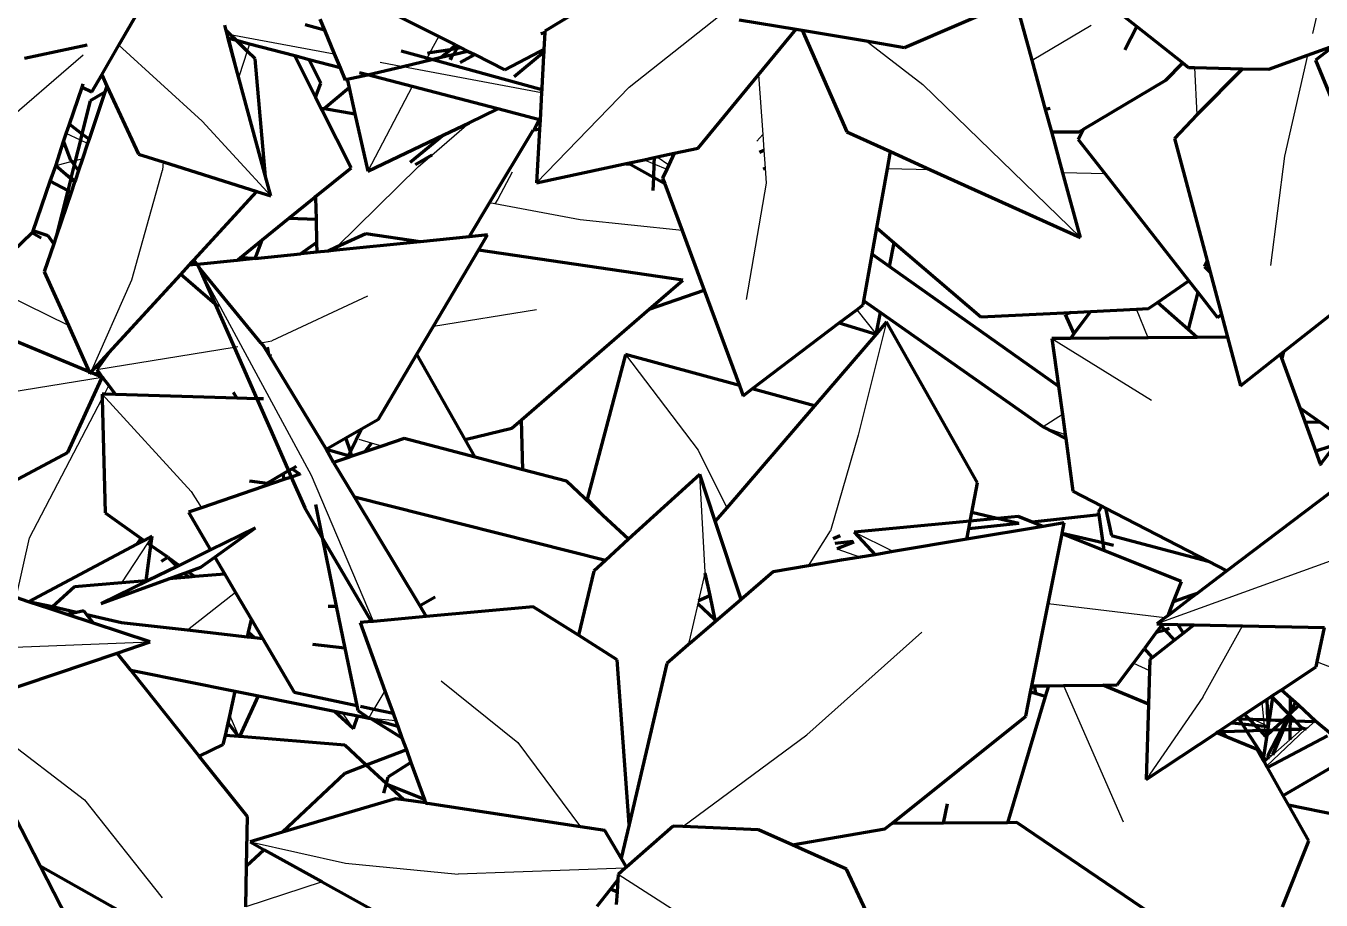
# Model space of a CAD drawing. Header units: millimetres. Extents: x 4307 to 31003, y 2809 to 20009.
# Drawn here: x 7451.7 to 7540.7, y 7941.1 to 8001.1 of the extents above; entities that cross this region are included whole.
import ezdxf

# ---------------------------------------------------------------- set-up
doc = ezdxf.new("R2010")
doc.units = ezdxf.units.MM
doc.layers.add('ProfileEdges', color=7, linetype='Continuous')

msp = doc.modelspace()

# ---------------------------------------------------------------- linework, layer by layer
for p, q in [((7493.166, 7996.919), (7501.085, 8003.183)), ((7540.723, 8003.216), (7540.124, 8000.612)), ((7520.862, 7998.768), (7524.921, 8001.179)), ((7465.547, 8000.589), (7465.76, 8000.549)), ((7466.042, 7999.02), (7465.73, 8000.243)), ((7465.76, 8000.549), (7472.917, 7999.218)), ((7467.1, 7999.884), (7466.941, 7999.406)), ((7479.474, 7999.27), (7480.093, 8000.398)), ((7509.455, 8000.095), (7513.359, 7997.117)), ((7448.616, 7993.082), (7455.666, 7999.144)), ((7463.844, 7994.582), (7458.119, 7999.806)), ((7465.978, 7998.991), (7466.042, 7999.02)), ((7466.376, 7997.712), (7466.042, 7999.02)), ((7466.941, 7999.406), (7466.376, 7997.712)), ((7479.432, 7999.194), (7479.282, 7998.907)), ((7479.432, 7999.194), (7479.474, 7999.27)), ((7539.779, 7999.111), (7538.186, 7992.189)), ((7476.06, 7998.633), (7477.622, 7998.342)), ((7477.622, 7998.342), (7487.156, 7996.569)), ((7532.002, 7998.273), (7532.18, 7995.029)), ((7466.376, 7997.712), (7466.347, 7997.623)), ((7502.064, 7997.767), (7502.349, 7993.676)), ((7478.264, 7996.964), (7475.22, 7991.152)), ((7493.166, 7996.919), (7486.813, 7990.354)), ((7513.359, 7997.117), (7524.18, 7986.603)), ((7463.844, 7994.582), (7468.548, 7989.461)), ((7455.472, 7993.283), (7454.505, 7993.743)), ((7479.613, 7992.255), (7482.172, 7994.481)), ((7501.951, 7993.225), (7502.349, 7993.676)), ((7502.349, 7993.676), (7502.424, 7992.601)), ((7455.968, 7993.046), (7455.472, 7993.283)), ((7455.117, 7991.869), (7454.887, 7991.81)), ((7455.614, 7991.996), (7455.117, 7991.869)), ((7478.712, 7991.471), (7479.613, 7992.255)), ((7494.204, 7991.941), (7494.88, 7991.663)), ((7495.1, 7992.133), (7495.888, 7991.586)), ((7502.424, 7992.601), (7502.51, 7991.363)), ((7538.186, 7992.189), (7537.229, 7984.672)), ((7454.887, 7991.81), (7453.781, 7991.525)), ((7453.781, 7991.525), (7454.843, 7990.775)), ((7459.012, 7983.704), (7461.113, 7991.234)), ((7461.169, 7991.786), (7461.113, 7991.234)), ((7473.072, 7985.931), (7478.712, 7991.471)), ((7485.126, 7991.094), (7484.162, 7989.243)), ((7494.88, 7991.663), (7495.757, 7991.303)), ((7502.51, 7991.363), (7502.582, 7990.342)), ((7513.88, 7991.252), (7510.912, 7991.324)), ((7525.881, 7990.964), (7522.971, 7991.034)), ((7454.843, 7990.775), (7455.132, 7990.57)), ((7502.582, 7990.342), (7501.216, 7982.349)), ((7471.637, 7989.333), (7471.586, 7989.367)), ((7484.162, 7989.243), (7483.939, 7988.914)), ((7483.939, 7988.914), (7483.584, 7988.981)), ((7489.814, 7987.804), (7483.939, 7988.914)), ((7496.804, 7987.087), (7489.814, 7987.804)), ((7472.839, 7985.702), (7473.072, 7985.931)), ((7463.142, 7984.907), (7463.378, 7984.739)), ((7463.504, 7984.752), (7463.249, 7985.023)), ((7463.378, 7984.739), (7463.609, 7984.576)), ((7471.347, 7970.266), (7463.609, 7984.576)), ((7456.195, 7977.339), (7459.012, 7983.704)), ((7454.657, 7980.551), (7450.337, 7982.695)), ((7475.194, 7982.576), (7468.638, 7979.496)), ((7479.74, 7980.522), (7486.807, 7981.658)), ((7508.804, 7981.644), (7510.134, 7979.967)), ((7528.829, 7979.712), (7528.027, 7981.676)), ((7510.862, 7980.813), (7508.901, 7973.019)), ((7467.872, 7979.371), (7468.638, 7979.496)), ((7522.217, 7979.663), (7529.054, 7975.444)), ((7456.614, 7977.53), (7466.033, 7979.07)), ((7466.033, 7979.07), (7466.29, 7979.112)), ((7492.923, 7978.574), (7497.904, 7972)), ((7448.048, 7975.566), (7456.97, 7977.018)), ((7456.965, 7975.854), (7463.087, 7969.155)), ((7457.129, 7975.849), (7457.432, 7976.432)), ((7451.984, 7965.984), (7456.973, 7975.552)), ((7522.934, 7974.448), (7521.624, 7973.599)), ((7521.624, 7973.599), (7523.122, 7973.079)), ((7475.467, 7972.489), (7474.625, 7972.735)), ((7476.18, 7972.28), (7475.467, 7972.489)), ((7508.901, 7973.019), (7507.009, 7966.466)), ((7497.904, 7972), (7499.876, 7968.037)), ((7475.603, 7960.246), (7471.347, 7970.266)), ((7498.397, 7963.628), (7498.033, 7970.33)), ((7463.087, 7969.155), (7463.798, 7968.047)), ((7460.098, 7965.625), (7460.404, 7966.092)), ((7505.484, 7964.057), (7507.009, 7966.466)), ((7511.303, 7965.032), (7508.642, 7966.366)), ((7451.06, 7961.878), (7451.984, 7965.984)), ((7458.317, 7962.898), (7460.098, 7965.625)), ((7507.436, 7965.222), (7509.068, 7964.658)), ((7541.335, 7964.386), (7529.417, 7960.066)), ((7498.382, 7963.56), (7497.943, 7961.671)), ((7498.397, 7963.628), (7498.382, 7963.56)), ((7466.129, 7962.236), (7462.837, 7959.631)), ((7497.943, 7961.671), (7497.891, 7961.445)), ((7531.806, 7961.875), (7531.805, 7962.046)), ((7497.891, 7961.445), (7497.297, 7958.886)), ((7529.965, 7960.482), (7521.954, 7961.441)), ((7531.812, 7959.866), (7531.811, 7960.015)), ((7532.573, 7955.034), (7535.315, 7959.939)), ((7505.389, 7952.445), (7513.277, 7959.497)), ((7445.146, 7958.251), (7460.278, 7958.836)), ((7497.297, 7958.886), (7497.237, 7958.628)), ((7497.477, 7958.835), (7497.297, 7958.886)), ((7527.83, 7957.384), (7528.921, 7956.871)), ((7540.436, 7957.477), (7543.951, 7956.1)), ((7459.164, 7956.724), (7459.108, 7956.689)), ((7459.287, 7956.821), (7459.164, 7956.724)), ((7476.393, 7955.477), (7475.645, 7954.219)), ((7480.266, 7956.16), (7485.523, 7951.936)), ((7523.018, 7955.836), (7527.112, 7946.484)), ((7532.573, 7955.034), (7528.697, 7949.397)), ((7536.774, 7953.503), (7536.655, 7954.669)), ((7447.297, 7954.458), (7455.752, 7947.982)), ((7465.739, 7953.766), (7466.362, 7952.339)), ((7474.226, 7952.888), (7473.49, 7953.97)), ((7475.283, 7953.61), (7475.645, 7954.219)), ((7477.148, 7953.407), (7475.421, 7953.572)), ((7535.386, 7953.828), (7535.571, 7953.741)), ((7535.571, 7953.741), (7536.02, 7953.53)), ((7533.733, 7952.733), (7533.844, 7952.737)), ((7533.844, 7952.737), (7535.56, 7952.801)), ((7534.906, 7953.51), (7535.106, 7953.502)), ((7535.106, 7953.502), (7535.826, 7953.472)), ((7535.56, 7952.801), (7536.431, 7952.833)), ((7535.826, 7953.472), (7536.173, 7953.458)), ((7536.02, 7953.53), (7536.173, 7953.458)), ((7536.173, 7953.458), (7536.809, 7953.159)), ((7536.173, 7953.458), (7536.781, 7953.433)), ((7536.431, 7952.833), (7536.84, 7952.848)), ((7536.781, 7953.433), (7536.774, 7953.503)), ((7536.781, 7953.433), (7537.061, 7953.421)), ((7536.809, 7953.159), (7536.781, 7953.433)), ((7536.809, 7953.159), (7537.077, 7953.032)), ((7536.819, 7953.058), (7536.809, 7953.159)), ((7536.84, 7952.848), (7536.819, 7953.058)), ((7536.84, 7952.848), (7537.041, 7952.855)), ((7536.85, 7952.754), (7536.84, 7952.848)), ((7536.892, 7952.347), (7536.85, 7952.754)), ((7539.641, 7952.84), (7536.96, 7950.307)), ((7537.041, 7952.855), (7537.453, 7952.871)), ((7537.061, 7953.421), (7537.124, 7953.419)), ((7537.124, 7953.419), (7538.002, 7953.382)), ((7537.453, 7952.871), (7538.008, 7952.891)), ((7538.002, 7953.382), (7538.257, 7953.372)), ((7538.008, 7952.891), (7538.167, 7952.897)), ((7538.167, 7952.897), (7538.568, 7952.912)), ((7538.257, 7953.372), (7538.37, 7953.367)), ((7538.37, 7953.367), (7538.573, 7953.359)), ((7539.354, 7952.831), (7538.559, 7952.123)), ((7538.568, 7952.912), (7539.394, 7952.942)), ((7538.573, 7953.359), (7539.001, 7953.341)), ((7539.001, 7953.341), (7540.176, 7953.293)), ((7539.434, 7952.902), (7539.354, 7952.831)), ((7539.434, 7952.902), (7539.815, 7952.958)), ((7539.815, 7952.958), (7539.69, 7952.841)), ((7540.176, 7953.293), (7539.815, 7952.958)), ((7540.266, 7953.376), (7540.176, 7953.293)), ((7540.319, 7953.425), (7540.266, 7953.376)), ((7540.319, 7953.425), (7540.345, 7953.46)), ((7485.523, 7951.936), (7489.824, 7946.143)), ((7496.86, 7946.154), (7505.389, 7952.445)), ((7538.559, 7952.123), (7537.382, 7951.076)), ((7537.051, 7951.042), (7537.352, 7951.049)), ((7537.352, 7951.049), (7537.058, 7950.787)), ((7537.382, 7951.076), (7537.352, 7951.049)), ((7536.935, 7950.678), (7536.812, 7950.568)), ((7537.058, 7950.787), (7536.935, 7950.678)), ((7455.752, 7947.982), (7461.098, 7941.274)), ((7467.127, 7945.099), (7473.685, 7943.65)), ((7473.685, 7943.65), (7481.429, 7942.889)), ((7492.906, 7943.291), (7481.429, 7942.889)), ((7472.073, 7942.367), (7466.848, 7940.654)), ((7499.347, 7938.439), (7492.428, 7942.871))]:
    msp.add_line(p, q)
at = {"layer": 'ProfileEdges', "lineweight": 211}
for p, q in [((7471.182, 8004.868), (7480.093, 8000.398)), ((7458.119, 7999.806), (7460.453, 8003.831)), ((7492.76, 8004.034), (7487.388, 8000.768)), ((7512.084, 7999.656), (7519.724, 8002.939)), ((7520.862, 7998.768), (7519.724, 8002.939)), ((7526.758, 8002.095), (7528.043, 8001.085)), ((7465.486, 8000.815), (7465.389, 8001.173)), ((7465.76, 8000.549), (7465.486, 8000.815)), ((7465.547, 8000.589), (7465.486, 8000.815)), ((7472.247, 8000.83), (7470.912, 8001.195)), ((7471.934, 8001.582), (7472.247, 8000.83)), ((7472.247, 8000.83), (7472.917, 7999.218)), ((7487.388, 8000.768), (7487.382, 8000.673)), ((7500.735, 8001.55), (7504.647, 8000.897)), ((7502.064, 7997.767), (7504.647, 8000.897)), ((7504.647, 8000.897), (7505.061, 8000.828)), ((7505.061, 8000.828), (7508.126, 7993.85)), ((7505.061, 8000.828), (7509.455, 8000.095)), ((7528.043, 8001.085), (7527.215, 7999.49)), ((7528.043, 8001.085), (7531.207, 7998.598)), ((7542.89, 8000.748), (7540.323, 7998.78)), ((7465.633, 8000.268), (7465.547, 8000.589)), ((7465.73, 8000.243), (7465.633, 8000.268)), ((7465.978, 7998.991), (7465.633, 8000.268)), ((7466.205, 8000.119), (7465.73, 8000.243)), ((7466.205, 8000.119), (7465.76, 8000.549)), ((7466.941, 7999.406), (7466.205, 8000.119)), ((7467.1, 7999.884), (7466.205, 8000.119)), ((7470.196, 7999.075), (7467.1, 7999.884)), ((7480.093, 8000.398), (7481.243, 7999.821)), ((7487.107, 8000.607), (7487.382, 8000.673)), ((7487.382, 8000.673), (7487.318, 7999.51)), ((7509.455, 8000.095), (7512.084, 7999.656)), ((7455.945, 7999.815), (7451.645, 7998.902)), ((7456.942, 7997.775), (7458.119, 7999.806)), ((7466.347, 7997.623), (7465.978, 7998.991)), ((7467.493, 7998.872), (7466.941, 7999.406)), ((7471.627, 7996.23), (7470.196, 7999.075)), ((7471.201, 7998.812), (7470.196, 7999.075)), ((7472.917, 7999.218), (7473.316, 7998.259)), ((7479.282, 7998.907), (7477.522, 7999.388)), ((7479.474, 7999.27), (7479.322, 7999.245)), ((7480.87, 7999.498), (7479.474, 7999.27)), ((7479.61, 7998.817), (7480.264, 7998.973)), ((7480.264, 7998.973), (7480.87, 7999.498)), ((7480.264, 7998.973), (7481.067, 7999.165)), ((7481.067, 7999.165), (7480.845, 7998.818)), ((7480.87, 7999.498), (7481.243, 7999.821)), ((7481.327, 7999.573), (7480.87, 7999.498)), ((7480.9, 7998.804), (7481.067, 7999.165)), ((7481.106, 7999.174), (7481.067, 7999.165)), ((7481.327, 7999.573), (7481.106, 7999.174)), ((7481.106, 7999.174), (7482.072, 7999.405)), ((7481.243, 7999.821), (7481.367, 7999.758)), ((7481.327, 7999.573), (7481.367, 7999.758)), ((7481.406, 7999.739), (7481.327, 7999.573)), ((7481.635, 7999.624), (7481.327, 7999.573)), ((7481.367, 7999.758), (7481.406, 7999.739)), ((7481.406, 7999.739), (7481.635, 7999.624)), ((7481.56, 7998.629), (7482.563, 7999.159)), ((7481.635, 7999.624), (7482.072, 7999.405)), ((7482.072, 7999.405), (7482.563, 7999.159)), ((7482.563, 7999.159), (7484.636, 7998.118)), ((7484.636, 7998.118), (7487.037, 7999.364)), ((7487.177, 7999.219), (7485.27, 7997.643)), ((7487.037, 7999.364), (7487.318, 7999.51)), ((7487.037, 7999.364), (7487.177, 7999.219)), ((7487.295, 7999.097), (7487.173, 7996.876)), ((7487.308, 7999.327), (7487.177, 7999.219)), ((7487.177, 7999.219), (7487.295, 7999.097)), ((7487.308, 7999.327), (7487.295, 7999.097)), ((7487.318, 7999.51), (7487.308, 7999.327)), ((7537.118, 7998.149), (7539.779, 7999.111)), ((7539.779, 7999.111), (7541.308, 7999.664)), ((7468.187, 7990.8), (7467.493, 7998.872)), ((7471.99, 7997.199), (7471.201, 7998.812)), ((7473.316, 7998.259), (7471.201, 7998.812)), ((7473.316, 7998.259), (7473.673, 7997.399)), ((7475.204, 7997.765), (7477.622, 7998.342)), ((7477.622, 7998.342), (7479.61, 7998.817)), ((7479.61, 7998.817), (7479.282, 7998.907)), ((7487.004, 7996.796), (7479.61, 7998.817)), ((7521.782, 7995.393), (7520.862, 7998.768)), ((7530.043, 7997.406), (7531.207, 7998.598)), ((7531.207, 7998.598), (7531.609, 7998.283)), ((7531.609, 7998.283), (7532.002, 7998.273)), ((7532.002, 7998.273), (7535.307, 7998.193)), ((7535.307, 7998.193), (7532.18, 7995.029)), ((7535.307, 7998.193), (7537.118, 7998.149)), ((7540.323, 7998.78), (7544.161, 7989.418)), ((7456.258, 7996.596), (7456.942, 7997.775)), ((7456.942, 7997.775), (7457.303, 7996.996)), ((7468.187, 7990.8), (7466.347, 7997.623)), ((7471.627, 7996.23), (7471.99, 7997.199)), ((7473.673, 7997.399), (7473.794, 7997.462)), ((7473.794, 7997.462), (7475.204, 7997.765)), ((7473.794, 7997.462), (7473.928, 7996.869)), ((7475.204, 7997.765), (7474.657, 7997.908)), ((7478.264, 7996.964), (7475.204, 7997.765)), ((7497.913, 7992.737), (7502.064, 7997.767)), ((7524.382, 7994.032), (7530.043, 7997.406)), ((7454.72, 7994.377), (7455.586, 7996.932)), ((7455.586, 7996.932), (7455.658, 7997.146)), ((7455.586, 7996.932), (7456.258, 7996.596)), ((7457.165, 7996.587), (7456.07, 7993.345)), ((7457.165, 7996.587), (7456.15, 7995.987)), ((7457.303, 7996.996), (7457.165, 7996.587)), ((7457.303, 7996.996), (7459.471, 7992.321)), ((7473.928, 7996.869), (7472.243, 7995.451)), ((7473.928, 7996.869), (7474.328, 7995.095)), ((7484.145, 7995.426), (7478.264, 7996.964)), ((7487.004, 7996.796), (7487.173, 7996.876)), ((7487.166, 7996.752), (7487.004, 7996.796)), ((7487.156, 7996.569), (7487.051, 7994.666)), ((7487.166, 7996.752), (7487.156, 7996.569)), ((7487.173, 7996.876), (7487.166, 7996.752)), ((7456.15, 7995.987), (7455.581, 7993.719)), ((7471.999, 7995.492), (7471.627, 7996.23)), ((7471.999, 7995.492), (7472.243, 7995.451)), ((7472.086, 7995.319), (7471.999, 7995.492)), ((7472.243, 7995.451), (7472.086, 7995.319)), ((7472.243, 7995.451), (7474.328, 7995.095)), ((7482.172, 7994.481), (7484.145, 7995.426)), ((7487.004, 7994.678), (7484.145, 7995.426)), ((7522.103, 7995.47), (7521.782, 7995.393)), ((7522.2, 7993.862), (7521.782, 7995.393)), ((7474.07, 7991.376), (7472.086, 7995.319)), ((7474.328, 7995.095), (7475.22, 7991.152)), ((7486.926, 7994.548), (7486.624, 7993.968)), ((7486.926, 7994.548), (7487.004, 7994.678)), ((7487.051, 7994.666), (7487.004, 7994.678)), ((7487.051, 7994.666), (7487.014, 7994.007)), ((7532.18, 7995.029), (7530.628, 7993.407)), ((7454.318, 7993.189), (7454.505, 7993.743)), ((7454.505, 7993.743), (7454.72, 7994.377)), ((7454.72, 7994.377), (7455.581, 7993.719)), ((7455.581, 7993.719), (7455.472, 7993.283)), ((7455.581, 7993.719), (7456.07, 7993.345)), ((7475.22, 7991.152), (7480.443, 7993.653)), ((7480.443, 7993.653), (7478.133, 7991.744)), ((7480.443, 7993.653), (7482.172, 7994.481)), ((7483.584, 7988.981), (7486.575, 7993.963)), ((7486.624, 7993.968), (7486.575, 7993.963)), ((7487.014, 7994.007), (7486.624, 7993.968)), ((7487.014, 7994.007), (7486.813, 7990.354)), ((7508.126, 7993.85), (7511.12, 7992.498)), ((7522.2, 7993.862), (7524.076, 7993.85)), ((7522.971, 7991.034), (7522.2, 7993.862)), ((7524.382, 7994.032), (7524.023, 7993.339)), ((7524.076, 7993.85), (7524.382, 7994.032)), ((7453.781, 7991.525), (7454.318, 7993.189)), ((7454.318, 7993.189), (7454.803, 7991.92)), ((7455.472, 7993.283), (7455.117, 7991.869)), ((7455.968, 7993.046), (7455.614, 7991.996)), ((7456.07, 7993.345), (7455.968, 7993.046)), ((7496.258, 7992.382), (7497.913, 7992.737)), ((7524.023, 7993.339), (7525.881, 7990.964)), ((7530.628, 7993.407), (7532.873, 7984.997)), ((7454.803, 7991.92), (7454.887, 7991.81)), ((7455.117, 7991.869), (7455.049, 7991.597)), ((7455.614, 7991.996), (7455.347, 7991.207)), ((7459.471, 7992.321), (7461.169, 7991.786)), ((7479.613, 7992.255), (7478.462, 7991.589)), ((7493.079, 7991.7), (7494.204, 7991.941)), ((7494.204, 7991.941), (7494.9, 7992.09)), ((7494.9, 7992.09), (7494.88, 7991.663)), ((7494.9, 7992.09), (7495.1, 7992.133)), ((7495.1, 7992.133), (7496.258, 7992.382)), ((7496.258, 7992.382), (7495.888, 7991.586)), ((7502.119, 7992.455), (7502.424, 7992.601)), ((7510.912, 7991.324), (7511.12, 7992.498)), ((7511.12, 7992.498), (7513.88, 7991.252)), ((7453.4, 7990.481), (7453.781, 7991.525)), ((7453.781, 7991.525), (7453.763, 7991.551)), ((7454.808, 7990.635), (7453.781, 7991.525)), ((7455.049, 7991.597), (7454.843, 7990.775)), ((7454.887, 7991.81), (7455.049, 7991.597)), ((7455.049, 7991.597), (7455.347, 7991.207)), ((7455.347, 7991.207), (7455.132, 7990.57)), ((7461.169, 7991.786), (7467.597, 7989.76)), ((7471.636, 7989.407), (7474.07, 7991.376)), ((7486.813, 7990.354), (7493.079, 7991.7)), ((7493.112, 7991.533), (7493.079, 7991.7)), ((7494.836, 7990.722), (7493.079, 7991.7)), ((7494.88, 7991.663), (7494.836, 7990.722)), ((7495.757, 7991.303), (7495.47, 7990.685)), ((7495.888, 7991.586), (7495.757, 7991.303)), ((7502.373, 7991.295), (7502.51, 7991.363)), ((7510.192, 7987.262), (7510.912, 7991.324)), ((7513.88, 7991.252), (7524.18, 7986.603)), ((7524.18, 7986.603), (7522.971, 7991.034)), ((7525.881, 7990.964), (7531.62, 7983.629)), ((7452.242, 7987.061), (7453.4, 7990.481)), ((7453.4, 7990.481), (7454.604, 7989.822)), ((7454.808, 7990.635), (7454.604, 7989.822)), ((7454.843, 7990.775), (7454.808, 7990.635)), ((7455.075, 7990.403), (7454.808, 7990.635)), ((7455.075, 7990.403), (7454.836, 7989.695)), ((7455.132, 7990.57), (7455.075, 7990.403)), ((7468.548, 7989.461), (7468.187, 7990.8)), ((7494.836, 7990.722), (7494.795, 7989.835)), ((7495.618, 7990.287), (7494.836, 7990.722)), ((7495.47, 7990.685), (7495.618, 7990.287)), ((7495.618, 7990.287), (7496.804, 7987.087)), ((7454.604, 7989.822), (7453.815, 7986.676)), ((7454.836, 7989.695), (7453.815, 7986.676)), ((7454.604, 7989.822), (7454.836, 7989.695)), ((7463.268, 7985.044), (7467.597, 7989.76)), ((7467.597, 7989.76), (7468.548, 7989.461)), ((7469.802, 7987.924), (7471.586, 7989.367)), ((7471.586, 7989.367), (7471.636, 7989.407)), ((7471.636, 7989.407), (7471.637, 7989.333)), ((7471.637, 7989.333), (7471.665, 7987.85)), ((7482.186, 7986.652), (7483.584, 7988.981)), ((7467.967, 7986.439), (7469.802, 7987.924)), ((7469.802, 7987.924), (7471.665, 7987.85)), ((7471.665, 7987.85), (7471.695, 7986.261)), ((7449.435, 7984.331), (7452.141, 7986.923)), ((7452.141, 7986.923), (7452.221, 7986.999)), ((7452.781, 7986.555), (7452.141, 7986.923)), ((7452.221, 7986.999), (7452.242, 7987.061)), ((7453.253, 7986.727), (7452.242, 7987.061)), ((7453.642, 7986.163), (7453.253, 7986.727)), ((7453.815, 7986.676), (7453.642, 7986.163)), ((7475.079, 7986.855), (7473.072, 7985.931)), ((7478.809, 7986.309), (7475.079, 7986.855)), ((7482.186, 7986.652), (7478.809, 7986.309)), ((7483.45, 7986.781), (7482.186, 7986.652)), ((7482.822, 7985.721), (7483.45, 7986.781)), ((7496.804, 7987.087), (7498.324, 7982.99)), ((7509.872, 7985.457), (7510.192, 7987.262)), ((7510.192, 7987.262), (7511.382, 7986.244)), ((7453.642, 7986.163), (7452.995, 7984.249)), ((7466.441, 7985.205), (7467.967, 7986.439)), ((7467.488, 7985.157), (7467.967, 7986.439)), ((7470.598, 7985.474), (7471.695, 7986.261)), ((7471.695, 7986.261), (7471.707, 7985.586)), ((7472.5, 7985.667), (7471.707, 7985.586)), ((7473.072, 7985.931), (7472.5, 7985.667)), ((7472.839, 7985.702), (7472.5, 7985.667)), ((7478.809, 7986.309), (7472.839, 7985.702)), ((7479.74, 7980.522), (7482.822, 7985.721)), ((7496.862, 7983.664), (7482.822, 7985.721)), ((7511.058, 7984.617), (7511.382, 7986.244)), ((7511.382, 7986.244), (7517.343, 7981.146)), ((7462.948, 7984.696), (7463.142, 7984.907)), ((7463.378, 7984.739), (7462.948, 7984.696)), ((7463.142, 7984.907), (7463.249, 7985.023)), ((7463.249, 7985.023), (7463.268, 7985.044)), ((7463.268, 7985.044), (7463.504, 7984.752)), ((7463.504, 7984.752), (7463.378, 7984.739)), ((7466.223, 7985.029), (7463.504, 7984.752)), ((7463.609, 7984.576), (7463.504, 7984.752)), ((7466.223, 7985.029), (7466.441, 7985.205)), ((7467.488, 7985.157), (7466.223, 7985.029)), ((7467.488, 7985.157), (7466.441, 7985.205)), ((7467.488, 7985.157), (7470.598, 7985.474)), ((7471.707, 7985.586), (7470.598, 7985.474)), ((7509.304, 7982.253), (7509.872, 7985.457)), ((7509.872, 7985.457), (7511.058, 7984.617)), ((7532.873, 7984.997), (7532.695, 7984.601)), ((7532.873, 7984.997), (7533.082, 7984.215)), ((7538.115, 7978.752), (7546.445, 7985.311)), ((7452.995, 7984.249), (7454.657, 7980.551)), ((7457.435, 7978.689), (7462.374, 7984.07)), ((7462.374, 7984.07), (7462.948, 7984.696)), ((7464.733, 7982.024), (7462.374, 7984.07)), ((7467.872, 7979.371), (7463.609, 7984.576)), ((7463.609, 7984.576), (7464.733, 7982.024)), ((7511.058, 7984.617), (7522.666, 7976.399)), ((7532.695, 7984.601), (7533.082, 7984.215)), ((7533.082, 7984.215), (7533.856, 7981.312)), ((7494.557, 7981.671), (7496.862, 7983.664)), ((7494.557, 7981.671), (7498.324, 7982.99)), ((7498.324, 7982.99), (7500.751, 7976.446)), ((7529.459, 7982.139), (7531.62, 7983.629)), ((7531.62, 7983.629), (7532.235, 7982.843)), ((7509.257, 7981.988), (7509.304, 7982.253)), ((7509.304, 7982.253), (7510.431, 7981.461)), ((7528.846, 7981.717), (7529.459, 7982.139)), ((7531.577, 7980.283), (7529.459, 7982.139)), ((7532.235, 7982.843), (7531.577, 7980.283)), ((7532.235, 7982.843), (7533.597, 7981.103)), ((7464.957, 7981.829), (7464.733, 7982.024)), ((7464.733, 7982.024), (7466.033, 7979.07)), ((7485.789, 7974.089), (7494.557, 7981.671)), ((7507.607, 7980.736), (7508.804, 7981.644)), ((7508.804, 7981.644), (7509.257, 7981.988)), ((7510.134, 7979.967), (7510.431, 7981.461)), ((7510.431, 7981.461), (7521.624, 7973.599)), ((7517.343, 7981.146), (7523.513, 7981.452)), ((7523.513, 7981.452), (7523.122, 7981.316)), ((7523.122, 7981.316), (7523.728, 7979.98)), ((7523.513, 7981.452), (7524.856, 7981.519)), ((7524.856, 7981.519), (7523.728, 7979.98)), ((7524.856, 7981.519), (7528.027, 7981.676)), ((7528.027, 7981.676), (7528.846, 7981.717)), ((7533.597, 7981.103), (7533.856, 7981.312)), ((7533.856, 7981.312), (7534.273, 7979.753)), ((7454.657, 7980.551), (7456.079, 7977.387)), ((7478.591, 7978.584), (7479.74, 7980.522)), ((7501.634, 7976.205), (7507.607, 7980.736)), ((7507.607, 7980.736), (7510.134, 7979.967)), ((7510.862, 7980.813), (7510.134, 7979.967)), ((7517.096, 7969.767), (7510.862, 7980.813)), ((7532.2, 7979.737), (7531.577, 7980.283)), ((7456.079, 7977.387), (7449.507, 7980.11)), ((7510.134, 7979.967), (7505.902, 7975.045)), ((7523.503, 7979.673), (7522.217, 7979.663)), ((7522.217, 7979.663), (7522.666, 7976.399)), ((7523.728, 7979.98), (7523.503, 7979.673)), ((7528.829, 7979.712), (7523.503, 7979.673)), ((7532.2, 7979.737), (7528.829, 7979.712)), ((7534.273, 7979.753), (7532.2, 7979.737)), ((7534.273, 7979.753), (7535.161, 7976.426)), ((7456.195, 7977.339), (7457.435, 7978.689)), ((7457.435, 7978.689), (7456.614, 7977.53)), ((7466.033, 7979.07), (7467.589, 7975.536)), ((7467.872, 7979.371), (7468.071, 7979.128)), ((7468.071, 7979.128), (7468.394, 7978.591)), ((7468.315, 7979.072), (7468.394, 7978.591)), ((7468.394, 7978.591), (7468.466, 7978.472)), ((7475.947, 7974.124), (7478.591, 7978.584)), ((7481.905, 7972.734), (7478.591, 7978.584)), ((7492.923, 7978.574), (7490.28, 7968.631)), ((7500.751, 7976.446), (7492.923, 7978.574)), ((7535.161, 7976.426), (7537.918, 7978.597)), ((7537.918, 7978.597), (7538.115, 7978.752)), ((7538.02, 7978.318), (7537.918, 7978.597)), ((7538.115, 7978.752), (7538.02, 7978.318)), ((7468.603, 7978.458), (7468.466, 7978.472)), ((7468.466, 7978.472), (7472.366, 7972.073)), ((7539.271, 7974.887), (7538.02, 7978.318)), ((7454.606, 7971.85), (7456.918, 7976.905)), ((7456.079, 7977.387), (7456.132, 7977.269)), ((7456.132, 7977.269), (7456.195, 7977.339)), ((7456.465, 7977.227), (7456.195, 7977.339)), ((7456.465, 7977.227), (7456.745, 7977.354)), ((7456.97, 7977.018), (7456.465, 7977.227)), ((7456.614, 7977.53), (7456.745, 7977.354)), ((7456.745, 7977.354), (7456.97, 7977.018)), ((7456.918, 7976.905), (7456.97, 7977.018)), ((7457.028, 7976.974), (7456.918, 7976.905)), ((7456.97, 7977.018), (7457.028, 7976.974)), ((7457.028, 7976.974), (7457.432, 7976.432)), ((7457.129, 7975.849), (7456.965, 7975.854)), ((7456.965, 7975.854), (7456.973, 7975.552)), ((7457.882, 7975.827), (7457.129, 7975.849)), ((7457.432, 7976.432), (7457.882, 7975.827)), ((7466.212, 7975.578), (7457.882, 7975.827)), ((7465.962, 7975.983), (7466.212, 7975.578)), ((7500.751, 7976.446), (7501.014, 7975.735)), ((7501.014, 7975.735), (7501.634, 7976.205)), ((7505.902, 7975.045), (7501.634, 7976.205)), ((7522.666, 7976.399), (7522.934, 7974.448)), ((7456.973, 7975.552), (7457.188, 7967.694)), ((7467.589, 7975.536), (7466.212, 7975.578)), ((7468.052, 7975.523), (7467.589, 7975.536)), ((7467.589, 7975.536), (7468.575, 7973.296)), ((7505.902, 7975.045), (7499.876, 7968.037)), ((7474.779, 7973.455), (7475.947, 7974.124)), ((7485.123, 7973.513), (7485.789, 7974.089)), ((7485.88, 7970.651), (7485.789, 7974.089)), ((7522.934, 7974.448), (7523.122, 7973.079)), ((7539.271, 7974.887), (7540.633, 7973.922)), ((7539.618, 7973.936), (7539.271, 7974.887)), ((7468.575, 7973.296), (7469.768, 7970.585)), ((7473.721, 7972.849), (7474.779, 7973.455)), ((7474.028, 7971.903), (7474.779, 7973.455)), ((7481.905, 7972.734), (7485.123, 7973.513)), ((7523.161, 7972.795), (7521.624, 7973.599)), ((7539.618, 7973.936), (7540.633, 7973.922)), ((7540.348, 7971.937), (7539.618, 7973.936)), ((7540.633, 7973.922), (7543.645, 7971.787)), ((7472.366, 7972.073), (7473.721, 7972.849)), ((7474.028, 7971.903), (7473.721, 7972.849)), ((7475.006, 7971.879), (7475.467, 7972.489)), ((7476.18, 7972.28), (7475.006, 7971.879)), ((7477.716, 7972.805), (7476.18, 7972.28)), ((7482.594, 7971.518), (7477.716, 7972.805)), ((7482.594, 7971.518), (7481.905, 7972.734)), ((7523.122, 7973.079), (7523.161, 7972.795)), ((7523.161, 7972.795), (7523.658, 7969.184)), ((7541.337, 7972.262), (7540.348, 7971.937)), ((7449.046, 7968.874), (7454.606, 7971.85)), ((7472.329, 7972.052), (7472.366, 7972.073)), ((7472.366, 7972.073), (7473.903, 7971.645)), ((7472.366, 7972.073), (7472.872, 7971.149)), ((7473.821, 7971.473), (7472.872, 7971.149)), ((7473.821, 7971.473), (7473.903, 7971.645)), ((7474.133, 7971.58), (7473.821, 7971.473)), ((7473.903, 7971.645), (7474.028, 7971.903)), ((7473.903, 7971.645), (7474.133, 7971.58)), ((7474.133, 7971.58), (7474.028, 7971.903)), ((7475.006, 7971.879), (7474.133, 7971.58)), ((7485.88, 7970.651), (7482.594, 7971.518)), ((7540.675, 7971.039), (7540.348, 7971.937)), ((7541.412, 7972.016), (7540.675, 7971.039)), ((7469.428, 7970.391), (7469.768, 7970.585)), ((7469.768, 7970.585), (7470.018, 7970.728)), ((7469.768, 7970.585), (7469.958, 7970.153)), ((7470.018, 7970.728), (7470.32, 7970.901)), ((7470.018, 7970.728), (7470.548, 7970.355)), ((7472.872, 7971.149), (7474.307, 7968.765)), ((7488.868, 7969.862), (7485.88, 7970.651)), ((7540.708, 7970.948), (7540.675, 7971.039)), ((7469.44, 7969.976), (7463.798, 7968.047)), ((7467.088, 7969.895), (7468.303, 7969.746)), ((7468.303, 7969.746), (7469.428, 7970.391)), ((7469.44, 7969.976), (7469.428, 7970.391)), ((7469.958, 7970.153), (7469.44, 7969.976)), ((7470.548, 7970.355), (7469.958, 7970.153)), ((7469.958, 7970.153), (7470.89, 7968.036)), ((7470.582, 7970.366), (7470.548, 7970.355)), ((7491.374, 7967.524), (7488.868, 7969.862)), ((7498.033, 7970.33), (7493.136, 7965.881)), ((7499.091, 7967.124), (7498.033, 7970.33)), ((7516.715, 7967.71), (7517.096, 7969.767)), ((7491.544, 7964.435), (7474.307, 7968.765)), ((7474.307, 7968.765), (7478.764, 7961.357)), ((7523.658, 7969.184), (7525.654, 7968.152)), ((7541.374, 7969.122), (7534.236, 7963.716)), ((7463.798, 7968.047), (7462.899, 7967.74)), ((7472.079, 7966.013), (7470.89, 7968.036)), ((7471.615, 7968.261), (7472.079, 7966.013)), ((7490.28, 7968.631), (7491.374, 7967.524)), ((7499.876, 7968.037), (7499.091, 7967.124)), ((7525.654, 7968.152), (7525.404, 7967.75)), ((7525.654, 7968.152), (7525.894, 7968.028)), ((7525.894, 7968.028), (7526.315, 7966.152)), ((7525.894, 7968.028), (7532.946, 7964.383)), ((7457.188, 7967.694), (7459.661, 7965.935)), ((7462.899, 7967.74), (7464.42, 7965.148)), ((7493.136, 7965.881), (7491.374, 7967.524)), ((7500.862, 7961.753), (7499.091, 7967.124)), ((7516.607, 7967.131), (7508.642, 7966.366)), ((7516.507, 7966.589), (7516.607, 7967.131)), ((7519.942, 7966.961), (7516.507, 7966.589)), ((7516.607, 7967.131), (7516.715, 7967.71)), ((7518.45, 7967.307), (7516.607, 7967.131)), ((7518.45, 7967.307), (7516.715, 7967.71)), ((7519.89, 7967.445), (7518.45, 7967.307)), ((7519.942, 7966.961), (7518.45, 7967.307)), ((7520.859, 7967.061), (7519.89, 7967.445)), ((7525.431, 7967.557), (7520.859, 7967.061)), ((7521.618, 7966.76), (7520.859, 7967.061)), ((7523.058, 7967.001), (7521.618, 7966.76)), ((7522.914, 7966.276), (7523.058, 7967.001)), ((7525.404, 7967.75), (7525.431, 7967.557)), ((7525.489, 7967.563), (7525.431, 7967.557)), ((7525.431, 7967.557), (7525.705, 7965.631)), ((7460.404, 7966.092), (7459.853, 7965.799)), ((7460.321, 7965.466), (7460.404, 7966.092)), ((7467.514, 7966.663), (7464.42, 7965.148)), ((7464.709, 7964.656), (7467.514, 7966.663)), ((7507.192, 7965.932), (7507.664, 7966.146)), ((7508.642, 7966.366), (7510.065, 7964.825)), ((7521.618, 7966.76), (7516.376, 7965.882)), ((7516.376, 7965.882), (7516.507, 7966.589)), ((7521.954, 7961.441), (7522.909, 7966.248)), ((7522.909, 7966.248), (7522.914, 7966.276)), ((7525.779, 7965.109), (7522.909, 7966.248)), ((7525.705, 7965.631), (7522.914, 7966.276)), ((7526.315, 7966.152), (7532.946, 7964.383)), ((7451.921, 7961.594), (7459.354, 7965.535)), ((7459.354, 7965.535), (7459.661, 7965.935)), ((7459.853, 7965.799), (7459.354, 7965.535)), ((7459.661, 7965.935), (7459.853, 7965.799)), ((7460.002, 7963.039), (7460.321, 7965.466)), ((7460.098, 7965.625), (7460.321, 7965.466)), ((7461.475, 7964.646), (7460.321, 7965.466)), ((7464.42, 7965.148), (7462.258, 7964.089)), ((7475.475, 7960.234), (7472.079, 7966.013)), ((7472.079, 7966.013), (7473.055, 7961.288)), ((7493.136, 7965.881), (7491.544, 7964.435)), ((7508.532, 7965.723), (7507.309, 7965.591)), ((7508.613, 7965.684), (7507.436, 7965.222)), ((7516.376, 7965.882), (7511.303, 7965.032)), ((7526.443, 7965.46), (7525.705, 7965.631)), ((7525.705, 7965.631), (7525.779, 7965.109)), ((7461.047, 7964.373), (7461.475, 7964.646)), ((7461.475, 7964.646), (7462.115, 7964.019)), ((7461.475, 7964.646), (7462.258, 7964.089)), ((7463.75, 7963.97), (7464.709, 7964.656)), ((7464.709, 7964.656), (7465.394, 7963.488)), ((7491.544, 7964.435), (7490.738, 7963.702)), ((7507.76, 7964.438), (7505.484, 7964.057)), ((7507.679, 7964.513), (7507.76, 7964.438)), ((7509.068, 7964.658), (7507.76, 7964.438)), ((7510.065, 7964.825), (7509.068, 7964.658)), ((7511.303, 7965.032), (7510.065, 7964.825)), ((7531.116, 7962.992), (7525.779, 7965.109)), ((7532.946, 7964.383), (7534.236, 7963.716)), ((7462.115, 7964.019), (7460.136, 7963.05)), ((7461.557, 7963.168), (7462.618, 7963.556)), ((7462.258, 7964.089), (7462.115, 7964.019)), ((7462.618, 7963.556), (7462.875, 7963.65)), ((7462.618, 7963.556), (7462.917, 7963.282)), ((7462.875, 7963.65), (7463.75, 7963.97)), ((7462.875, 7963.65), (7463.343, 7963.317)), ((7465.394, 7963.488), (7463.343, 7963.317)), ((7465.394, 7963.488), (7466.129, 7962.236)), ((7490.738, 7963.702), (7489.692, 7959.289)), ((7498.382, 7963.56), (7498.705, 7962.028)), ((7503.064, 7963.652), (7500.862, 7961.753)), ((7505.484, 7964.057), (7503.064, 7963.652)), ((7534.236, 7963.716), (7532.224, 7962.192)), ((7455.068, 7962.627), (7453.552, 7961.238)), ((7458.317, 7962.898), (7455.068, 7962.627)), ((7456.907, 7961.468), (7461.557, 7963.168)), ((7460.136, 7963.05), (7456.907, 7961.468)), ((7460.002, 7963.039), (7458.317, 7962.898)), ((7460.136, 7963.05), (7460.002, 7963.039)), ((7462.917, 7963.282), (7461.557, 7963.168)), ((7463.343, 7963.317), (7462.917, 7963.282)), ((7530.576, 7961.619), (7531.116, 7962.992)), ((7451.921, 7961.594), (7451.06, 7961.878)), ((7453.552, 7961.238), (7451.921, 7961.594)), ((7453.406, 7961.104), (7451.921, 7961.594)), ((7466.129, 7962.236), (7467.228, 7960.363)), ((7478.84, 7961.358), (7479.85, 7961.931)), ((7497.943, 7961.671), (7498.705, 7962.028)), ((7498.705, 7962.028), (7499.057, 7960.357)), ((7500.862, 7961.753), (7499.086, 7960.222)), ((7530.268, 7960.835), (7530.576, 7961.619)), ((7531.806, 7961.875), (7530.382, 7960.797)), ((7530.576, 7961.619), (7531.805, 7962.046)), ((7531.805, 7962.046), (7532.224, 7962.192)), ((7532.224, 7962.192), (7531.806, 7961.875)), ((7453.552, 7961.238), (7453.406, 7961.104)), ((7454.557, 7960.724), (7453.406, 7961.104)), ((7455.208, 7960.858), (7453.552, 7961.238)), ((7455.208, 7960.858), (7454.557, 7960.724)), ((7456.37, 7960.126), (7454.557, 7960.724)), ((7455.705, 7960.96), (7455.208, 7960.858)), ((7455.916, 7960.696), (7455.705, 7960.96)), ((7458.305, 7960.148), (7455.916, 7960.696)), ((7456.37, 7960.126), (7455.916, 7960.696)), ((7472.495, 7961.281), (7473.055, 7961.288)), ((7473.055, 7961.288), (7473.651, 7958.398)), ((7478.764, 7961.357), (7478.84, 7961.358)), ((7478.764, 7961.357), (7479.233, 7960.578)), ((7486.588, 7961.251), (7479.233, 7960.578)), ((7489.692, 7959.289), (7486.588, 7961.251)), ((7499.057, 7960.357), (7497.891, 7961.445)), ((7520.835, 7955.81), (7521.954, 7961.441)), ((7530.199, 7960.659), (7530.268, 7960.835)), ((7530.382, 7960.797), (7530.199, 7960.659)), ((7530.353, 7960.842), (7530.268, 7960.835)), ((7530.382, 7960.797), (7530.353, 7960.842)), ((7460.278, 7958.836), (7456.37, 7960.126)), ((7462.837, 7959.631), (7458.305, 7960.148)), ((7467.033, 7959.499), (7467.228, 7960.363)), ((7467.228, 7960.363), (7468.003, 7959.042)), ((7475.475, 7960.234), (7474.686, 7960.162)), ((7474.686, 7960.162), (7476.393, 7955.477)), ((7475.603, 7960.246), (7475.475, 7960.234)), ((7479.233, 7960.578), (7475.603, 7960.246)), ((7499.086, 7960.222), (7497.477, 7958.835)), ((7499.057, 7960.357), (7499.086, 7960.222)), ((7529.386, 7959.473), (7529.718, 7959.92)), ((7529.965, 7960.482), (7529.417, 7960.066)), ((7529.417, 7960.066), (7529.821, 7960.058)), ((7529.718, 7959.92), (7529.821, 7960.058)), ((7529.718, 7959.92), (7529.973, 7959.651)), ((7529.821, 7960.058), (7530.875, 7960.035)), ((7530.199, 7960.659), (7529.965, 7960.482)), ((7531.262, 7959.437), (7530.875, 7960.035)), ((7530.875, 7960.035), (7531.811, 7960.015)), ((7531.812, 7959.866), (7531.262, 7959.437)), ((7531.811, 7960.015), (7531.998, 7960.011)), ((7531.998, 7960.011), (7531.812, 7959.866)), ((7531.998, 7960.011), (7535.315, 7959.939)), ((7535.315, 7959.939), (7540.95, 7959.818)), ((7540.436, 7957.477), (7540.95, 7959.818)), ((7466.957, 7959.161), (7462.837, 7959.631)), ((7466.957, 7959.161), (7467.033, 7959.499)), ((7467.463, 7959.104), (7466.957, 7959.161)), ((7467.033, 7959.499), (7467.463, 7959.104)), ((7468.003, 7959.042), (7467.463, 7959.104)), ((7468.003, 7959.042), (7470.153, 7955.379)), ((7492.348, 7957.611), (7489.692, 7959.289)), ((7529.386, 7959.473), (7528.566, 7958.372)), ((7530.637, 7958.95), (7529.126, 7957.773)), ((7529.973, 7959.651), (7529.386, 7959.473)), ((7530.271, 7959.764), (7529.973, 7959.651)), ((7529.973, 7959.651), (7530.637, 7958.95)), ((7531.262, 7959.437), (7530.637, 7958.95)), ((7447.297, 7954.458), (7458.007, 7958.07)), ((7458.007, 7958.07), (7460.278, 7958.836)), ((7458.948, 7956.888), (7458.007, 7958.07)), ((7473.651, 7958.398), (7471.451, 7958.649)), ((7473.651, 7958.398), (7474.463, 7954.468)), ((7497.237, 7958.628), (7495.762, 7957.357)), ((7497.477, 7958.835), (7497.237, 7958.628)), ((7527.83, 7957.384), (7528.566, 7958.372)), ((7529.126, 7957.773), (7528.566, 7958.372)), ((7493.172, 7946.292), (7492.348, 7957.611)), ((7495.762, 7957.357), (7493.172, 7946.292)), ((7526.71, 7955.88), (7527.83, 7957.384)), ((7528.944, 7957.632), (7528.921, 7956.871)), ((7529.126, 7957.773), (7528.944, 7957.632)), ((7540.359, 7957.122), (7540.436, 7957.477)), ((7458.948, 7956.888), (7459.287, 7956.821)), ((7459.108, 7956.689), (7458.948, 7956.888)), ((7463.638, 7951.001), (7459.108, 7956.689)), ((7459.287, 7956.821), (7466.119, 7955.449)), ((7528.921, 7956.871), (7528.852, 7954.557)), ((7537.988, 7955.552), (7540.359, 7957.122)), ((7465.739, 7953.766), (7466.119, 7955.449)), ((7466.119, 7955.449), (7467.718, 7955.129)), ((7470.153, 7955.379), (7474.463, 7954.468)), ((7476.393, 7955.477), (7476.953, 7953.942)), ((7520.423, 7953.736), (7520.753, 7955.393)), ((7520.753, 7955.393), (7520.835, 7955.81)), ((7521.166, 7955.263), (7520.753, 7955.393)), ((7520.835, 7955.81), (7520.999, 7955.812)), ((7520.999, 7955.812), (7521.972, 7955.823)), ((7520.999, 7955.812), (7521.087, 7955.346)), ((7521.972, 7955.823), (7521.75, 7955.08)), ((7521.972, 7955.823), (7523.018, 7955.836)), ((7523.018, 7955.836), (7525.709, 7955.868)), ((7525.709, 7955.868), (7526.71, 7955.88)), ((7528.852, 7954.557), (7525.709, 7955.868)), ((7537.38, 7955.149), (7537.988, 7955.552)), ((7537.988, 7955.552), (7538.592, 7955.016)), ((7466.425, 7952.334), (7467.718, 7955.129)), ((7467.718, 7955.129), (7472.926, 7954.083)), ((7474.463, 7954.468), (7474.535, 7954.115)), ((7521.75, 7955.08), (7519.158, 7946.421)), ((7521.087, 7955.346), (7521.166, 7955.263)), ((7521.75, 7955.08), (7521.166, 7955.263)), ((7528.852, 7954.557), (7528.697, 7949.397)), ((7535.449, 7953.87), (7536.655, 7954.669)), ((7536.655, 7954.669), (7536.998, 7954.896)), ((7536.998, 7954.896), (7537.285, 7955.086)), ((7537.058, 7953.493), (7536.998, 7954.896)), ((7537.36, 7955.01), (7537.135, 7953.49)), ((7537.285, 7955.086), (7537.38, 7955.149)), ((7537.36, 7955.01), (7537.285, 7955.086)), ((7537.38, 7955.149), (7537.36, 7955.01)), ((7538.505, 7953.852), (7537.36, 7955.01)), ((7538.58, 7953.921), (7539.187, 7954.488)), ((7538.592, 7955.016), (7538.581, 7953.998)), ((7538.946, 7954.702), (7538.581, 7953.998)), ((7538.592, 7955.016), (7538.946, 7954.702)), ((7538.946, 7954.702), (7539.187, 7954.488)), ((7539.187, 7954.488), (7540.319, 7953.425)), ((7465.622, 7953.25), (7465.739, 7953.766)), ((7472.926, 7954.083), (7474.226, 7952.888)), ((7472.926, 7954.083), (7473.49, 7953.97)), ((7473.49, 7953.97), (7474.533, 7953.761)), ((7474.226, 7952.888), (7474.533, 7953.761)), ((7474.533, 7953.761), (7475.283, 7953.61)), ((7474.535, 7954.115), (7475.283, 7953.61)), ((7474.707, 7954.417), (7475.645, 7954.219)), ((7475.283, 7953.61), (7475.375, 7953.6)), ((7475.375, 7953.6), (7475.421, 7953.572)), ((7475.421, 7953.572), (7477.276, 7953.055)), ((7475.421, 7953.572), (7477.567, 7952.255)), ((7475.645, 7954.219), (7476.953, 7953.942)), ((7476.953, 7953.942), (7477.148, 7953.407)), ((7511.228, 7946.376), (7520.423, 7953.736)), ((7535.042, 7953.601), (7534.906, 7953.51)), ((7535.042, 7953.601), (7535.386, 7953.828)), ((7535.065, 7953.565), (7535.042, 7953.601)), ((7535.386, 7953.828), (7535.449, 7953.87)), ((7535.449, 7953.87), (7535.571, 7953.741)), ((7535.571, 7953.741), (7535.762, 7953.539)), ((7538.08, 7953.455), (7538.505, 7953.852)), ((7538.505, 7953.852), (7538.296, 7953.448)), ((7538.403, 7953.444), (7538.578, 7953.771)), ((7538.58, 7953.921), (7538.505, 7953.852)), ((7538.555, 7953.795), (7538.505, 7953.852)), ((7538.578, 7953.771), (7538.555, 7953.795)), ((7538.578, 7953.771), (7538.574, 7953.438)), ((7538.578, 7953.771), (7538.58, 7953.921)), ((7538.919, 7953.425), (7538.578, 7953.771)), ((7538.581, 7953.998), (7538.58, 7953.921)), ((7465.434, 7952.416), (7465.622, 7953.25)), ((7465.622, 7953.25), (7466.335, 7952.341)), ((7477.148, 7953.407), (7477.276, 7953.055)), ((7477.276, 7953.055), (7477.567, 7952.255)), ((7533.616, 7952.656), (7533.733, 7952.733)), ((7533.733, 7952.733), (7533.804, 7952.78)), ((7533.804, 7952.78), (7534.562, 7953.282)), ((7533.844, 7952.737), (7533.804, 7952.78)), ((7533.912, 7952.665), (7533.844, 7952.737)), ((7535.614, 7952.717), (7533.912, 7952.665)), ((7534.562, 7953.282), (7534.906, 7953.51)), ((7534.562, 7953.282), (7535.295, 7953.209)), ((7535.106, 7953.502), (7535.065, 7953.565)), ((7535.065, 7953.565), (7535.762, 7953.539)), ((7535.295, 7953.209), (7535.106, 7953.502)), ((7535.295, 7953.209), (7536.156, 7953.124)), ((7535.56, 7952.801), (7535.295, 7953.209)), ((7535.614, 7952.717), (7535.56, 7952.801)), ((7536.515, 7952.744), (7535.614, 7952.717)), ((7536.759, 7950.949), (7535.614, 7952.717)), ((7535.762, 7953.539), (7535.826, 7953.472)), ((7535.762, 7953.539), (7536.02, 7953.53)), ((7535.826, 7953.472), (7536.156, 7953.124)), ((7536.02, 7953.53), (7536.774, 7953.503)), ((7536.156, 7953.124), (7536.431, 7952.833)), ((7536.156, 7953.124), (7536.819, 7953.058)), ((7536.431, 7952.833), (7536.515, 7952.744)), ((7536.85, 7952.754), (7536.515, 7952.744)), ((7536.515, 7952.744), (7536.892, 7952.347)), ((7536.774, 7953.503), (7537.058, 7953.493)), ((7536.819, 7953.058), (7537.077, 7953.032)), ((7537.027, 7952.76), (7536.85, 7952.754)), ((7536.978, 7952.428), (7537.345, 7952.77)), ((7537.027, 7952.76), (7536.978, 7952.428)), ((7537.041, 7952.855), (7537.027, 7952.76)), ((7537.345, 7952.77), (7537.027, 7952.76)), ((7537.077, 7953.032), (7537.041, 7952.855)), ((7537.955, 7952.788), (7537.051, 7951.042)), ((7537.061, 7953.421), (7537.058, 7953.493)), ((7537.058, 7953.493), (7537.135, 7953.49)), ((7537.075, 7953.084), (7537.061, 7953.421)), ((7537.124, 7953.419), (7537.075, 7953.084)), ((7537.077, 7953.032), (7537.075, 7953.084)), ((7537.135, 7953.49), (7537.124, 7953.419)), ((7537.135, 7953.49), (7538.08, 7953.455)), ((7537.345, 7952.77), (7537.453, 7952.871)), ((7537.955, 7952.788), (7537.345, 7952.77)), ((7537.382, 7951.076), (7538.123, 7952.793)), ((7537.453, 7952.871), (7538.002, 7953.382)), ((7538.008, 7952.891), (7537.955, 7952.788)), ((7538.123, 7952.793), (7537.955, 7952.788)), ((7538.002, 7953.382), (7538.08, 7953.455)), ((7538.257, 7953.372), (7538.008, 7952.891)), ((7538.08, 7953.455), (7538.296, 7953.448)), ((7538.123, 7952.793), (7538.167, 7952.897)), ((7538.567, 7952.807), (7538.123, 7952.793)), ((7538.167, 7952.897), (7538.37, 7953.367)), ((7538.296, 7953.448), (7538.257, 7953.372)), ((7538.296, 7953.448), (7538.403, 7953.444)), ((7538.37, 7953.367), (7538.403, 7953.444)), ((7538.403, 7953.444), (7538.574, 7953.438)), ((7538.567, 7952.807), (7538.559, 7952.123)), ((7538.568, 7952.912), (7538.567, 7952.807)), ((7539.354, 7952.831), (7538.567, 7952.807)), ((7538.573, 7953.359), (7538.568, 7952.912)), ((7538.574, 7953.438), (7538.573, 7953.359)), ((7538.574, 7953.438), (7538.919, 7953.425)), ((7538.919, 7953.425), (7540.266, 7953.376)), ((7539.001, 7953.341), (7538.919, 7953.425)), ((7539.394, 7952.942), (7539.001, 7953.341)), ((7539.434, 7952.902), (7539.394, 7952.942)), ((7539.641, 7952.84), (7539.434, 7952.902)), ((7539.69, 7952.841), (7539.641, 7952.84)), ((7540.319, 7953.425), (7541.403, 7952.521)), ((7463.638, 7951.001), (7465.293, 7951.79)), ((7465.293, 7951.79), (7465.434, 7952.416)), ((7466.335, 7952.341), (7465.434, 7952.416)), ((7466.362, 7952.339), (7466.335, 7952.341)), ((7466.425, 7952.334), (7466.362, 7952.339)), ((7473.645, 7951.735), (7466.425, 7952.334)), ((7477.567, 7952.255), (7477.867, 7951.434)), ((7528.697, 7949.397), (7533.535, 7952.602)), ((7533.535, 7952.602), (7533.616, 7952.656)), ((7534.249, 7952.304), (7533.535, 7952.602)), ((7533.912, 7952.665), (7533.616, 7952.656)), ((7534.249, 7952.304), (7533.912, 7952.665)), ((7536.317, 7951.442), (7534.249, 7952.304)), ((7536.978, 7952.428), (7536.759, 7950.949)), ((7536.892, 7952.347), (7536.978, 7952.428)), ((7537.019, 7950.202), (7541.149, 7952.387)), ((7466.953, 7946.839), (7463.638, 7951.001)), ((7475.116, 7950.371), (7473.645, 7951.735)), ((7477.867, 7951.434), (7475.116, 7950.371)), ((7477.867, 7951.434), (7478.184, 7950.564)), ((7536.726, 7950.721), (7536.317, 7951.442)), ((7536.759, 7950.949), (7536.726, 7950.721)), ((7536.935, 7950.678), (7536.759, 7950.949)), ((7537.051, 7951.042), (7537.058, 7950.787)), ((7538.102, 7948.289), (7542.888, 7951.09)), ((7475.116, 7950.371), (7473.65, 7949.805)), ((7476.481, 7949.106), (7475.116, 7950.371)), ((7478.184, 7950.564), (7476.606, 7949.545)), ((7478.184, 7950.564), (7479.113, 7948.013)), ((7536.812, 7950.568), (7536.726, 7950.721)), ((7536.96, 7950.307), (7536.812, 7950.568)), ((7537.019, 7950.202), (7536.96, 7950.307)), ((7538.102, 7948.289), (7537.019, 7950.202)), ((7473.65, 7949.805), (7469.364, 7945.763)), ((7476.606, 7949.545), (7476.481, 7949.106)), ((7452.716, 7943.453), (7450.125, 7948.501)), ((7476.481, 7949.106), (7476.295, 7948.449)), ((7476.544, 7949.048), (7476.481, 7949.106)), ((7479.113, 7948.013), (7476.544, 7949.048)), ((7477.695, 7947.982), (7476.544, 7949.048)), ((7538.463, 7947.653), (7538.102, 7948.289)), ((7477.125, 7948.068), (7469.364, 7945.763)), ((7477.695, 7947.982), (7477.125, 7948.068)), ((7479.193, 7947.794), (7477.695, 7947.982)), ((7479.113, 7948.013), (7479.193, 7947.794)), ((7479.193, 7947.794), (7479.32, 7947.735)), ((7489.824, 7946.143), (7479.32, 7947.735)), ((7514.767, 7946.396), (7515.054, 7947.72)), ((7539.866, 7945.175), (7538.463, 7947.653)), ((7538.463, 7947.653), (7543.069, 7946.719)), ((7466.895, 7943.434), (7466.953, 7946.839)), ((7469.364, 7945.763), (7467.127, 7945.099)), ((7491.504, 7945.888), (7489.824, 7946.143)), ((7492.63, 7943.977), (7491.504, 7945.888)), ((7493.172, 7946.292), (7492.63, 7943.977)), ((7496.19, 7946.181), (7492.99, 7943.365)), ((7496.86, 7946.154), (7496.19, 7946.181)), ((7502.049, 7945.942), (7496.86, 7946.154)), ((7504.378, 7944.899), (7502.049, 7945.942)), ((7504.378, 7944.899), (7510.749, 7945.993)), ((7510.749, 7945.993), (7511.228, 7946.376)), ((7514.767, 7946.396), (7511.228, 7946.376)), ((7519.158, 7946.421), (7514.767, 7946.396)), ((7519.807, 7946.425), (7519.158, 7946.421)), ((7529.663, 7939.754), (7519.807, 7946.425)), ((7467.127, 7945.099), (7468.094, 7944.565)), ((7508.102, 7943.231), (7504.378, 7944.899)), ((7538.06, 7940.648), (7539.866, 7945.175)), ((7468.094, 7944.565), (7466.895, 7943.434)), ((7468.094, 7944.565), (7472.073, 7942.367)), ((7492.99, 7943.365), (7492.63, 7943.977)), ((7452.716, 7943.453), (7461.652, 7938.424)), ((7455.27, 7938.477), (7452.716, 7943.453)), ((7466.848, 7940.654), (7466.895, 7943.434)), ((7492.906, 7943.291), (7492.428, 7942.871)), ((7492.99, 7943.365), (7492.906, 7943.291)), ((7509.807, 7939.608), (7508.102, 7943.231)), ((7472.073, 7942.367), (7480.774, 7937.56)), ((7491.917, 7941.886), (7492.403, 7942.501)), ((7492.403, 7942.501), (7492.349, 7941.685)), ((7492.428, 7942.871), (7492.403, 7942.501)), ((7490.971, 7940.688), (7491.917, 7941.886)), ((7491.917, 7941.886), (7492.349, 7941.685)), ((7492.349, 7941.685), (7492.289, 7940.8))]:
    msp.add_line(p, q, dxfattribs=at)

doc.saveas('drawing.dxf')
